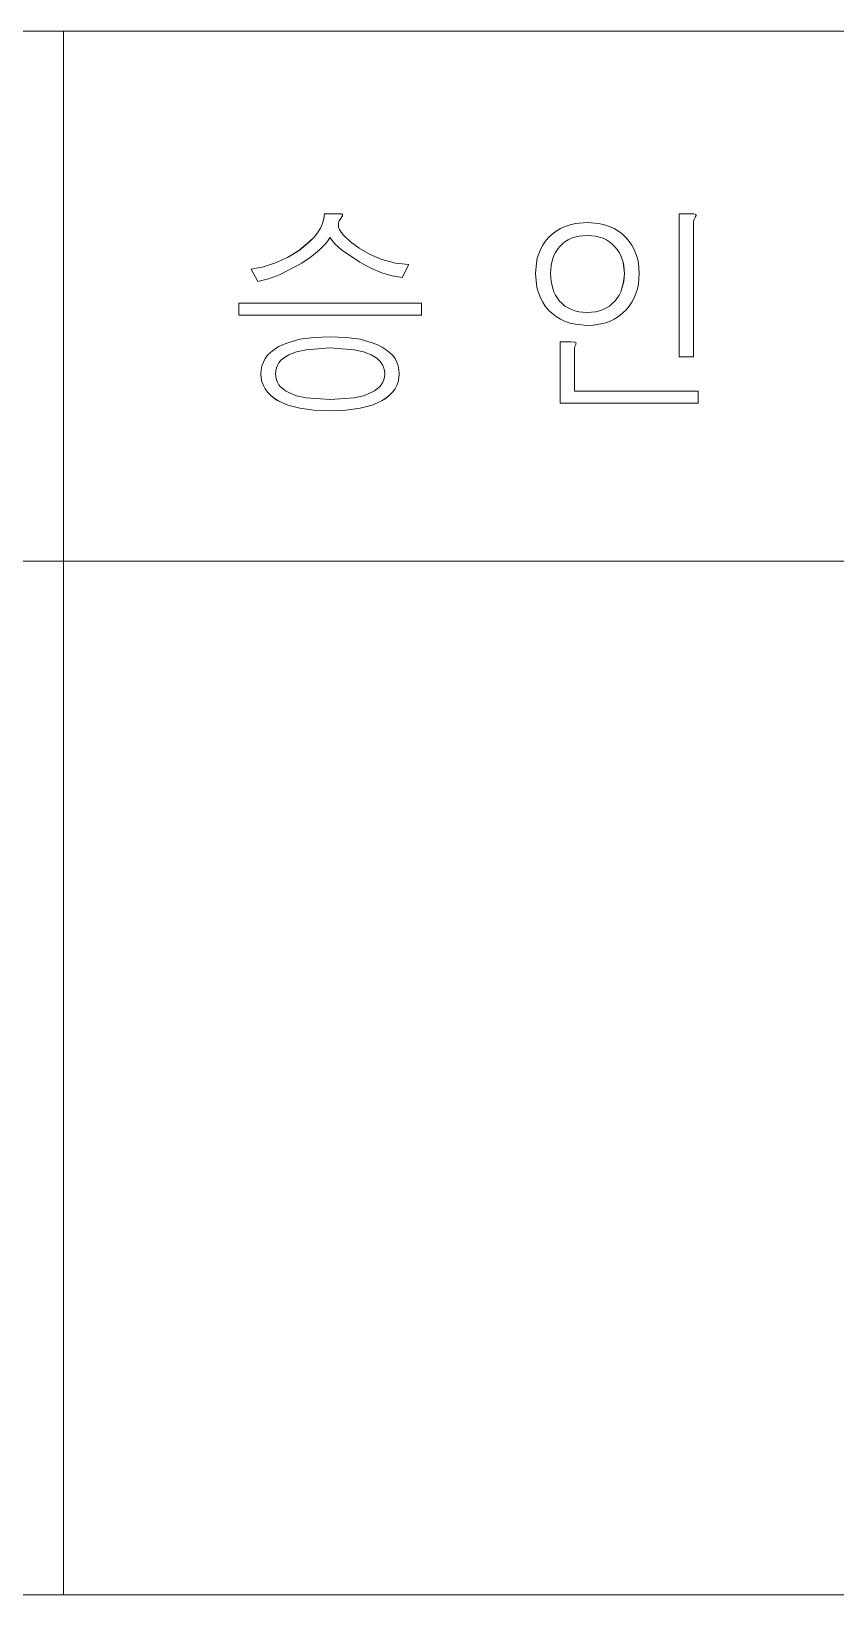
# Model space of a CAD drawing. Header units: inches. Extents: x -840 to -630, y 564 to 861.
# Drawn here: x -786.84 to -774.21, y 807.61 to 832.14 of the extents above; entities that cross this region are included whole.
import ezdxf

# ---------------------------------------------------------------- set-up
doc = ezdxf.new("R2010")
doc.units = ezdxf.units.IN
doc.header["$LTSCALE"] = 0.03937
doc.header["$MEASUREMENT"] = 0
doc.layers.add('______ 1', color=7, linetype='Continuous')

# ---------------------------------------------------------------- blocks, each defined once
blk = doc.blocks.new('BLOCK 2')
at = {"layer": '______ 1', "lineweight": 0}
for points in [[(62.887, -31.86), (62.934, -31.916), (62.974, -31.977), (63.01, -32.041), (63.039, -32.108), (63.062, -32.181), (63.077, -32.257), (63.091, -32.417), (63.077, -32.584), (63.062, -32.659), (63.039, -32.732), (63.01, -32.802), (62.974, -32.869), (62.934, -32.93), (62.887, -32.989), (62.829, -33.044), (62.765, -33.094), (62.695, -33.138), (62.622, -33.172), (62.543, -33.199), (62.458, -33.216), (62.368, -33.228), (62.275, -33.234), (62.092, -33.216), (62.007, -33.199), (61.928, -33.172), (61.852, -33.138), (61.785, -33.094), (61.721, -33.044), (61.662, -32.989), (61.616, -32.93), (61.575, -32.869), (61.54, -32.802), (61.514, -32.732), (61.49, -32.659), (61.476, -32.584), (61.464, -32.417), (61.476, -32.257), (61.49, -32.181), (61.514, -32.108), (61.54, -32.041), (61.575, -31.977), (61.616, -31.916), (61.662, -31.86), (61.724, -31.802), (61.785, -31.755), (61.855, -31.715), (61.928, -31.68), (62.007, -31.654), (62.092, -31.636), (62.275, -31.621), (62.458, -31.636), (62.543, -31.654), (62.622, -31.68), (62.695, -31.715), (62.765, -31.755), (62.829, -31.802), (62.887, -31.86)], [(61.84, -32), (61.806, -32.041), (61.776, -32.088), (61.752, -32.134), (61.732, -32.184), (61.718, -32.24), (61.706, -32.295), (61.698, -32.417), (61.706, -32.543), (61.732, -32.656), (61.752, -32.709), (61.776, -32.761), (61.806, -32.808), (61.84, -32.852), (61.881, -32.892), (61.925, -32.93), (61.975, -32.96), (62.027, -32.986), (62.082, -33.006), (62.144, -33.018), (62.207, -33.027), (62.275, -33.03), (62.342, -33.027), (62.406, -33.018), (62.468, -33.006), (62.523, -32.986), (62.575, -32.96), (62.625, -32.93), (62.668, -32.892), (62.709, -32.852), (62.744, -32.808), (62.773, -32.761), (62.8, -32.709), (62.82, -32.656), (62.846, -32.543), (62.858, -32.417), (62.846, -32.295), (62.837, -32.24), (62.82, -32.184), (62.8, -32.134), (62.773, -32.088), (62.744, -32.041), (62.709, -32), (62.668, -31.959), (62.625, -31.922), (62.575, -31.892), (62.523, -31.866), (62.464, -31.849), (62.406, -31.834), (62.342, -31.826), (62.275, -31.822), (62.207, -31.826), (62.144, -31.834), (62.082, -31.849), (62.027, -31.866), (61.975, -31.892), (61.925, -31.922), (61.881, -31.959), (61.84, -32)], [(59.671, -32.884), (59.671, -33.071), (56.802, -33.071), (56.802, -32.884), (59.671, -32.884)], [(59.056, -33.575), (59.117, -33.616), (59.172, -33.657), (59.219, -33.703), (59.257, -33.755), (59.286, -33.808), (59.307, -33.866), (59.319, -33.928), (59.324, -33.995), (59.319, -34.059), (59.307, -34.12), (59.286, -34.178), (59.257, -34.231), (59.219, -34.28), (59.172, -34.33), (59.117, -34.374), (59.056, -34.411), (58.98, -34.45), (58.899, -34.484), (58.709, -34.534), (58.49, -34.566), (58.237, -34.575), (57.984, -34.566), (57.762, -34.534), (57.572, -34.484), (57.49, -34.45), (57.414, -34.411), (57.353, -34.374), (57.301, -34.33), (57.254, -34.28), (57.216, -34.231), (57.19, -34.178), (57.167, -34.12), (57.155, -34.059), (57.152, -33.995), (57.155, -33.928), (57.167, -33.866), (57.19, -33.808), (57.216, -33.755), (57.254, -33.703), (57.301, -33.657), (57.353, -33.616), (57.414, -33.575), (57.49, -33.537), (57.572, -33.505), (57.762, -33.452), (57.984, -33.423), (58.237, -33.412), (58.49, -33.423), (58.709, -33.452), (58.899, -33.505), (58.98, -33.537), (59.056, -33.575)], [(57.59, -33.697), (57.539, -33.724), (57.499, -33.753), (57.461, -33.785), (57.432, -33.823), (57.409, -33.861), (57.394, -33.901), (57.385, -33.948), (57.379, -33.995), (57.385, -34.041), (57.394, -34.085), (57.409, -34.126), (57.432, -34.164), (57.461, -34.199), (57.499, -34.231), (57.539, -34.26), (57.59, -34.286), (57.709, -34.336), (57.86, -34.371), (58.237, -34.397), (58.613, -34.371), (58.761, -34.336), (58.884, -34.286), (58.933, -34.26), (58.974, -34.231), (59.012, -34.199), (59.041, -34.164), (59.065, -34.126), (59.079, -34.085), (59.09, -34.041), (59.094, -33.995), (59.09, -33.948), (59.079, -33.904), (59.065, -33.863), (59.041, -33.823), (59.012, -33.788), (58.974, -33.753), (58.933, -33.724), (58.884, -33.697), (58.761, -33.648), (58.613, -33.616), (58.237, -33.586), (57.86, -33.616), (57.709, -33.648), (57.59, -33.697)]]:
    blk.add_lwpolyline(points, dxfattribs=at)
for points, knots in [([(57, -32.353), (57, -32.353), (57.193, -32.315), (57.193, -32.315), (57.193, -32.315), (57.382, -32.254), (57.382, -32.254), (57.382, -32.254), (57.569, -32.169), (57.569, -32.169), (57.569, -32.169), (57.747, -32.056), (57.747, -32.056), (57.747, -32.056), (57.916, -31.919), (57.916, -31.919), (57.916, -31.919), (57.986, -31.849), (57.986, -31.849), (57.986, -31.849), (58.041, -31.779), (58.041, -31.779), (58.041, -31.779), (58.085, -31.706), (58.085, -31.706), (58.085, -31.706), (58.118, -31.633), (58.118, -31.633), (58.118, -31.633), (58.141, -31.557), (58.141, -31.557), (58.141, -31.557), (58.149, -31.481), (58.149, -31.481), (58.149, -31.481), (58.359, -31.481), (58.359, -31.481), (58.359, -31.481), (58.388, -31.481), (58.388, -31.481), (58.388, -31.481), (58.412, -31.484), (58.412, -31.484), (58.412, -31.484), (58.417, -31.487), (58.417, -31.487), (58.417, -31.487), (58.423, -31.49), (58.423, -31.49), (58.423, -31.49), (58.426, -31.49), (58.426, -31.49), (58.426, -31.49), (58.43, -31.493), (58.43, -31.493), (58.43, -31.493), (58.43, -31.493), (58.43, -31.493), (58.43, -31.493), (58.43, -31.493), (58.43, -31.493), (58.43, -31.493), (58.432, -31.496), (58.432, -31.496), (58.432, -31.496), (58.432, -31.496), (58.432, -31.496), (58.432, -31.496), (58.432, -31.496), (58.432, -31.496), (58.432, -31.496), (58.432, -31.499), (58.432, -31.499), (58.432, -31.499), (58.432, -31.502), (58.432, -31.502), (58.432, -31.502), (58.432, -31.505), (58.432, -31.505), (58.432, -31.505), (58.432, -31.508), (58.432, -31.508), (58.432, -31.508), (58.43, -31.517), (58.43, -31.517), (58.43, -31.517), (58.423, -31.528), (58.423, -31.528), (58.423, -31.528), (58.412, -31.545), (58.412, -31.545), (58.412, -31.545), (58.38, -31.595), (58.38, -31.595), (58.38, -31.595), (58.371, -31.627), (58.371, -31.627), (58.371, -31.627), (58.368, -31.645), (58.368, -31.645), (58.368, -31.645), (58.368, -31.66), (58.368, -31.66), (58.368, -31.66), (58.368, -31.665), (58.368, -31.665), (58.368, -31.665), (58.368, -31.674), (58.368, -31.674), (58.368, -31.674), (58.371, -31.691), (58.371, -31.691), (58.371, -31.691), (58.376, -31.709), (58.376, -31.709), (58.376, -31.709), (58.385, -31.727), (58.385, -31.727), (58.385, -31.727), (58.412, -31.77), (58.412, -31.77), (58.412, -31.77), (58.45, -31.819), (58.45, -31.819), (58.45, -31.819), (58.557, -31.922), (58.557, -31.922), (58.557, -31.922), (58.694, -32.024), (58.694, -32.024), (58.694, -32.024), (58.866, -32.12), (58.866, -32.12), (58.866, -32.12), (59.05, -32.199), (59.05, -32.199), (59.05, -32.199), (59.263, -32.257), (59.263, -32.257), (59.263, -32.257), (59.476, -32.28), (59.476, -32.28), (59.476, -32.28), (59.371, -32.484), (59.371, -32.484), (59.371, -32.484), (59.211, -32.455), (59.211, -32.455), (59.211, -32.455), (59.047, -32.406), (59.047, -32.406), (59.047, -32.406), (58.878, -32.335), (58.878, -32.335), (58.878, -32.335), (58.703, -32.242), (58.703, -32.242), (58.703, -32.242), (58.417, -32.05), (58.417, -32.05), (58.417, -32.05), (58.313, -31.954), (58.313, -31.954), (58.313, -31.954), (58.231, -31.855), (58.231, -31.855), (58.231, -31.855), (58.201, -31.904), (58.201, -31.904), (58.201, -31.904), (58.166, -31.951), (58.166, -31.951), (58.166, -31.951), (58.071, -32.05), (58.071, -32.05), (58.071, -32.05), (57.945, -32.152), (57.945, -32.152), (57.945, -32.152), (57.791, -32.257), (57.791, -32.257), (57.791, -32.257), (57.441, -32.441), (57.441, -32.441), (57.441, -32.441), (57.272, -32.505), (57.272, -32.505), (57.272, -32.505), (57.105, -32.545), (57.105, -32.545), (57.105, -32.545), (57, -32.353), (57, -32.353), (57, -32.353), (57, -32.353), (57, -32.353)], [0, 0, 0, 0, 1, 1, 1, 2, 2, 2, 3, 3, 3, 4, 4, 4, 5, 5, 5, 6, 6, 6, 7, 7, 7, 8, 8, 8, 9, 9, 9, 10, 10, 10, 11, 11, 11, 12, 12, 12, 13, 13, 13, 14, 14, 14, 15, 15, 15, 16, 16, 16, 17, 17, 17, 18, 18, 18, 19, 19, 19, 20, 20, 20, 21, 21, 21, 22, 22, 22, 23, 23, 23, 24, 24, 24, 25, 25, 25, 26, 26, 26, 27, 27, 27, 28, 28, 28, 29, 29, 29, 30, 30, 30, 31, 31, 31, 32, 32, 32, 33, 33, 33, 34, 34, 34, 35, 35, 35, 36, 36, 36, 37, 37, 37, 38, 38, 38, 39, 39, 39, 40, 40, 40, 41, 41, 41, 42, 42, 42, 43, 43, 43, 44, 44, 44, 45, 45, 45, 46, 46, 46, 47, 47, 47, 48, 48, 48, 49, 49, 49, 50, 50, 50, 51, 51, 51, 52, 52, 52, 53, 53, 53, 54, 54, 54, 55, 55, 55, 56, 56, 56, 57, 57, 57, 58, 58, 58, 59, 59, 59, 60, 60, 60, 61, 61, 61, 62, 62, 62, 63, 63, 63, 64, 64, 64, 65, 65, 65, 65]), ([(63.98, -31.496), (63.98, -31.496), (63.98, -31.496), (63.98, -31.496), (63.98, -31.496), (63.98, -31.496), (63.98, -31.496), (63.98, -31.496), (63.984, -31.496), (63.984, -31.496), (63.984, -31.496), (63.984, -31.499), (63.984, -31.499), (63.984, -31.499), (63.984, -31.499), (63.984, -31.499), (63.984, -31.499), (63.984, -31.499), (63.984, -31.499), (63.984, -31.499), (63.984, -31.502), (63.984, -31.502), (63.984, -31.502), (63.984, -31.502), (63.984, -31.502), (63.984, -31.502), (63.984, -31.505), (63.984, -31.505), (63.984, -31.505), (63.984, -31.511), (63.984, -31.511), (63.984, -31.511), (63.98, -31.513), (63.98, -31.513), (63.98, -31.513), (63.977, -31.522), (63.977, -31.522), (63.977, -31.522), (63.971, -31.537), (63.971, -31.537), (63.971, -31.537), (63.954, -31.566), (63.954, -31.566), (63.954, -31.566), (63.945, -31.607), (63.945, -31.607), (63.945, -31.607), (63.945, -33.726), (63.945, -33.726), (63.945, -33.726), (63.718, -33.726), (63.718, -33.726), (63.718, -33.726), (63.718, -31.481), (63.718, -31.481), (63.718, -31.481), (63.878, -31.481), (63.878, -31.481), (63.878, -31.481), (63.948, -31.484), (63.948, -31.484), (63.948, -31.484), (63.969, -31.49), (63.969, -31.49), (63.969, -31.49), (63.977, -31.493), (63.977, -31.493), (63.977, -31.493), (63.977, -31.493), (63.977, -31.493), (63.977, -31.493), (63.98, -31.496), (63.98, -31.496), (63.98, -31.496), (63.98, -31.496), (63.98, -31.496), (63.98, -31.496), (63.98, -31.496), (63.98, -31.496)], [0, 0, 0, 0, 1, 1, 1, 2, 2, 2, 3, 3, 3, 4, 4, 4, 5, 5, 5, 6, 6, 6, 7, 7, 7, 8, 8, 8, 9, 9, 9, 10, 10, 10, 11, 11, 11, 12, 12, 12, 13, 13, 13, 14, 14, 14, 15, 15, 15, 16, 16, 16, 17, 17, 17, 18, 18, 18, 19, 19, 19, 20, 20, 20, 21, 21, 21, 22, 22, 22, 23, 23, 23, 24, 24, 24, 25, 25, 25, 26, 26, 26, 26])]:
    blk.add_open_spline(points, degree=3, knots=knots, dxfattribs=at)
blk = doc.blocks.new('BLOCK 19')
at = {"layer": '______ 1', "color": 18, "lineweight": 9}
blk.add_lwpolyline([(196.386, -28.618), (16.646, -28.618)], dxfattribs=at)
blk = doc.blocks.new('BLOCK 18')
at = {"layer": '______ 1', "color": 18, "lineweight": 9}
blk.add_lwpolyline([(196.386, -53.15), (16.646, -53.15)], dxfattribs=at)
blk = doc.blocks.new('BLOCK 17')
at = {"layer": '______ 1', "color": 18, "lineweight": 9}
blk.add_lwpolyline([(196.386, -36.931), (16.646, -36.931)], dxfattribs=at)
blk = doc.blocks.new('BLOCK 145')
at = {"layer": '______ 1', "color": 18, "lineweight": 9}
blk.add_lwpolyline([(54.05, -53.15), (54.05, -28.618)], dxfattribs=at)
blk = doc.blocks.new('BLOCK 144')
at = {"layer": '______ 1', "color": 18, "lineweight": 9}
blk.add_open_spline([(62.1, -33.508), (62.1, -33.519), (62.094, -33.531), (62.094, -33.531), (62.088, -33.543), (62.079, -33.566), (62.079, -33.566), (62.079, -33.566), (62.074, -33.595), (62.074, -33.595), (62.074, -33.595), (62.074, -34.263), (62.074, -34.263), (62.074, -34.263), (64.015, -34.263), (64.015, -34.263), (64.015, -34.263), (64.015, -34.452), (64.015, -34.452), (64.015, -34.452), (61.849, -34.452), (61.849, -34.452), (61.849, -34.452), (61.849, -33.493), (61.849, -33.493), (61.849, -33.493), (62.015, -33.493), (62.015, -33.493), (62.015, -33.493), (62.07, -33.496), (62.07, -33.496), (62.079, -33.499), (62.088, -33.499), (62.088, -33.499)], degree=3, knots=[0, 0, 0, 0, 1, 1, 1, 2, 2, 2, 3, 3, 3, 4, 4, 4, 5, 5, 5, 6, 6, 6, 7, 7, 7, 8, 8, 8, 9, 9, 9, 10, 10, 10, 11, 11, 11, 11], dxfattribs=at)
blk = doc.blocks.new('BLOCK 143')
at = {"layer": '______ 1', "color": 18, "lineweight": 9}
blk.add_open_spline([(63.98, -31.496), (63.984, -31.511), (63.98, -31.513), (63.98, -31.513), (63.98, -31.522), (63.971, -31.537), (63.971, -31.537), (63.971, -31.537), (63.954, -31.566), (63.954, -31.566), (63.954, -31.566), (63.945, -31.607), (63.945, -31.607), (63.945, -31.607), (63.945, -33.726), (63.945, -33.726), (63.945, -33.726), (63.718, -33.726), (63.718, -33.726), (63.718, -33.726), (63.718, -31.481), (63.718, -31.481), (63.718, -31.481), (63.878, -31.481), (63.878, -31.481), (63.878, -31.481), (63.948, -31.484), (63.948, -31.484), (63.948, -31.484), (63.969, -31.49), (63.969, -31.49)], degree=3, knots=[0, 0, 0, 0, 1, 1, 1, 2, 2, 2, 3, 3, 3, 4, 4, 4, 5, 5, 5, 6, 6, 6, 7, 7, 7, 8, 8, 8, 9, 9, 9, 10, 10, 10, 10], dxfattribs=at)
blk = doc.blocks.new('BLOCK 142')
at = {"layer": '______ 1', "color": 18, "lineweight": 9}
blk.add_lwpolyline([(62.887, -31.86), (62.934, -31.916), (62.974, -31.977), (63.01, -32.041), (63.039, -32.108), (63.062, -32.181), (63.077, -32.257), (63.091, -32.417), (63.077, -32.584), (63.062, -32.659), (63.039, -32.732), (63.01, -32.802), (62.974, -32.869), (62.934, -32.93), (62.887, -32.989), (62.829, -33.044), (62.765, -33.094), (62.695, -33.138), (62.622, -33.172), (62.543, -33.199), (62.458, -33.216), (62.371, -33.228), (62.275, -33.234), (62.092, -33.216), (62.007, -33.199), (61.928, -33.172), (61.852, -33.138), (61.785, -33.094), (61.721, -33.044), (61.662, -32.989), (61.616, -32.93), (61.575, -32.869), (61.543, -32.802), (61.514, -32.732), (61.49, -32.659), (61.476, -32.584), (61.464, -32.417), (61.476, -32.257), (61.49, -32.181), (61.514, -32.108), (61.543, -32.041), (61.575, -31.977), (61.616, -31.916), (61.662, -31.86), (61.724, -31.802), (61.785, -31.755), (61.855, -31.715), (61.928, -31.68), (62.007, -31.654), (62.092, -31.636), (62.275, -31.621), (62.458, -31.636), (62.543, -31.654), (62.622, -31.68), (62.695, -31.715), (62.765, -31.755), (62.829, -31.802), (62.887, -31.86)], dxfattribs=at)
blk = doc.blocks.new('BLOCK 141')
at = {"layer": '______ 1', "color": 18, "lineweight": 9}
blk.add_lwpolyline([(61.84, -32), (61.806, -32.041), (61.776, -32.088), (61.752, -32.134), (61.732, -32.184), (61.718, -32.24), (61.706, -32.295), (61.698, -32.417), (61.706, -32.543), (61.732, -32.656), (61.752, -32.709), (61.776, -32.761), (61.806, -32.808), (61.84, -32.852), (61.881, -32.892), (61.925, -32.93), (61.975, -32.96), (62.027, -32.986), (62.082, -33.006), (62.144, -33.018), (62.207, -33.027), (62.275, -33.03), (62.342, -33.027), (62.406, -33.018), (62.468, -33.006), (62.523, -32.986), (62.575, -32.96), (62.625, -32.93), (62.668, -32.892), (62.709, -32.852), (62.744, -32.808), (62.773, -32.761), (62.8, -32.709), (62.82, -32.656), (62.849, -32.543), (62.858, -32.417), (62.849, -32.295), (62.837, -32.24), (62.82, -32.184), (62.8, -32.134), (62.773, -32.088), (62.744, -32.041), (62.709, -32), (62.668, -31.959), (62.625, -31.922), (62.575, -31.892), (62.523, -31.866), (62.464, -31.849), (62.406, -31.834), (62.342, -31.826), (62.275, -31.822), (62.207, -31.826), (62.144, -31.834), (62.082, -31.849), (62.027, -31.866), (61.975, -31.892), (61.925, -31.922), (61.881, -31.959), (61.84, -32)], dxfattribs=at)
blk = doc.blocks.new('BLOCK 140')
at = {"layer": '______ 1', "color": 18, "lineweight": 9}
blk.add_lwpolyline([(59.056, -33.575), (59.117, -33.616), (59.172, -33.657), (59.219, -33.703), (59.257, -33.755), (59.286, -33.808), (59.307, -33.866), (59.319, -33.928), (59.324, -33.995), (59.319, -34.059), (59.307, -34.12), (59.286, -34.178), (59.257, -34.231), (59.219, -34.28), (59.172, -34.33), (59.117, -34.371), (59.056, -34.411), (58.98, -34.45), (58.899, -34.484), (58.709, -34.534), (58.49, -34.566), (58.237, -34.575), (57.984, -34.566), (57.762, -34.534), (57.572, -34.484), (57.49, -34.45), (57.417, -34.411), (57.353, -34.371), (57.301, -34.33), (57.254, -34.28), (57.216, -34.231), (57.19, -34.178), (57.167, -34.12), (57.155, -34.059), (57.152, -33.995), (57.155, -33.928), (57.167, -33.866), (57.19, -33.808), (57.216, -33.755), (57.254, -33.703), (57.301, -33.657), (57.353, -33.616), (57.417, -33.575), (57.49, -33.537), (57.572, -33.505), (57.762, -33.452), (57.984, -33.423), (58.237, -33.412), (58.49, -33.423), (58.709, -33.452), (58.899, -33.505), (58.98, -33.537), (59.056, -33.575)], dxfattribs=at)
blk = doc.blocks.new('BLOCK 139')
at = {"layer": '______ 1', "color": 18, "lineweight": 9}
blk.add_lwpolyline([(57.59, -33.694), (57.539, -33.724), (57.499, -33.753), (57.461, -33.785), (57.432, -33.823), (57.412, -33.861), (57.394, -33.901), (57.385, -33.948), (57.382, -33.995), (57.385, -34.041), (57.394, -34.085), (57.412, -34.126), (57.432, -34.164), (57.461, -34.199), (57.499, -34.231), (57.539, -34.26), (57.59, -34.286), (57.711, -34.336), (57.86, -34.371), (58.237, -34.397), (58.613, -34.371), (58.761, -34.336), (58.884, -34.286), (58.933, -34.26), (58.974, -34.231), (59.012, -34.199), (59.041, -34.164), (59.065, -34.126), (59.079, -34.085), (59.09, -34.041), (59.094, -33.995), (59.09, -33.948), (59.079, -33.904), (59.065, -33.863), (59.041, -33.823), (59.012, -33.788), (58.974, -33.753), (58.933, -33.724), (58.884, -33.694), (58.761, -33.648), (58.613, -33.616), (58.237, -33.586), (57.86, -33.616), (57.711, -33.648), (57.59, -33.694)], dxfattribs=at)
blk = doc.blocks.new('BLOCK 138')
at = {"layer": '______ 1', "color": 18, "lineweight": 9}
blk.add_lwpolyline([(59.674, -32.884), (59.674, -33.071), (56.802, -33.071), (56.802, -32.884), (59.674, -32.884)], dxfattribs=at)
blk = doc.blocks.new('BLOCK 137')
at = {"layer": '______ 1', "color": 18, "lineweight": 9}
blk.add_open_spline([(57, -32.353), (57, -32.353), (57.193, -32.315), (57.193, -32.315), (57.193, -32.315), (57.382, -32.254), (57.382, -32.254), (57.382, -32.254), (57.569, -32.169), (57.569, -32.169), (57.569, -32.169), (57.75, -32.056), (57.75, -32.056), (57.75, -32.056), (57.919, -31.919), (57.919, -31.919), (57.919, -31.919), (57.986, -31.849), (57.986, -31.849), (57.986, -31.849), (58.041, -31.779), (58.041, -31.779), (58.041, -31.779), (58.085, -31.706), (58.085, -31.706), (58.085, -31.706), (58.118, -31.633), (58.118, -31.633), (58.118, -31.633), (58.141, -31.557), (58.141, -31.557), (58.141, -31.557), (58.149, -31.481), (58.149, -31.481), (58.149, -31.481), (58.359, -31.481), (58.359, -31.481), (58.359, -31.481), (58.388, -31.481), (58.388, -31.481), (58.388, -31.481), (58.412, -31.484), (58.412, -31.484), (58.423, -31.49), (58.426, -31.49), (58.426, -31.49), (58.432, -31.505), (58.432, -31.508), (58.432, -31.508), (58.43, -31.517), (58.423, -31.528), (58.423, -31.528), (58.423, -31.528), (58.412, -31.545), (58.412, -31.545), (58.412, -31.545), (58.38, -31.595), (58.38, -31.595), (58.38, -31.595), (58.371, -31.627), (58.371, -31.627), (58.371, -31.627), (58.368, -31.642), (58.368, -31.642), (58.368, -31.642), (58.368, -31.66), (58.368, -31.66), (58.368, -31.665), (58.368, -31.674), (58.368, -31.674), (58.368, -31.674), (58.371, -31.691), (58.371, -31.691), (58.371, -31.691), (58.376, -31.709), (58.376, -31.709), (58.376, -31.709), (58.385, -31.727), (58.385, -31.727), (58.385, -31.727), (58.412, -31.77), (58.412, -31.77), (58.412, -31.77), (58.45, -31.819), (58.45, -31.819), (58.45, -31.819), (58.557, -31.922), (58.557, -31.922), (58.557, -31.922), (58.694, -32.024), (58.694, -32.024), (58.694, -32.024), (58.866, -32.12), (58.866, -32.12), (58.866, -32.12), (59.05, -32.199), (59.05, -32.199), (59.05, -32.199), (59.263, -32.257), (59.263, -32.257), (59.263, -32.257), (59.476, -32.28), (59.476, -32.28), (59.476, -32.28), (59.371, -32.484), (59.371, -32.484), (59.371, -32.484), (59.211, -32.455), (59.211, -32.455), (59.211, -32.455), (59.047, -32.406), (59.047, -32.406), (59.047, -32.406), (58.878, -32.335), (58.878, -32.335), (58.878, -32.335), (58.703, -32.242), (58.703, -32.242), (58.703, -32.242), (58.417, -32.05), (58.417, -32.05), (58.417, -32.05), (58.313, -31.954), (58.313, -31.954), (58.313, -31.954), (58.231, -31.855), (58.231, -31.855), (58.231, -31.855), (58.201, -31.904), (58.201, -31.904), (58.201, -31.904), (58.166, -31.951), (58.166, -31.951), (58.166, -31.951), (58.071, -32.05), (58.071, -32.05), (58.071, -32.05), (57.945, -32.152), (57.945, -32.152), (57.945, -32.152), (57.791, -32.257), (57.791, -32.257), (57.791, -32.257), (57.441, -32.441), (57.441, -32.441), (57.441, -32.441), (57.272, -32.505), (57.272, -32.505), (57.272, -32.505), (57.105, -32.545), (57.105, -32.545), (57.105, -32.545), (57, -32.353), (57, -32.353)], degree=3, knots=[0, 0, 0, 0, 1, 1, 1, 2, 2, 2, 3, 3, 3, 4, 4, 4, 5, 5, 5, 6, 6, 6, 7, 7, 7, 8, 8, 8, 9, 9, 9, 10, 10, 10, 11, 11, 11, 12, 12, 12, 13, 13, 13, 14, 14, 14, 15, 15, 15, 16, 16, 16, 17, 17, 17, 18, 18, 18, 19, 19, 19, 20, 20, 20, 21, 21, 21, 22, 22, 22, 23, 23, 23, 24, 24, 24, 25, 25, 25, 26, 26, 26, 27, 27, 27, 28, 28, 28, 29, 29, 29, 30, 30, 30, 31, 31, 31, 32, 32, 32, 33, 33, 33, 34, 34, 34, 35, 35, 35, 36, 36, 36, 37, 37, 37, 38, 38, 38, 39, 39, 39, 40, 40, 40, 41, 41, 41, 42, 42, 42, 43, 43, 43, 44, 44, 44, 45, 45, 45, 46, 46, 46, 47, 47, 47, 48, 48, 48, 49, 49, 49, 50, 50, 50, 51, 51, 51, 51], dxfattribs=at)

msp = doc.modelspace()

# ---------------------------------------------------------------- block references
at = {"layer": '______ 1'}
for name in ['BLOCK 2', 'BLOCK 19', 'BLOCK 145', 'BLOCK 137', 'BLOCK 143', 'BLOCK 142', 'BLOCK 141', 'BLOCK 138', 'BLOCK 140', 'BLOCK 144', 'BLOCK 139', 'BLOCK 17', 'BLOCK 18']:
    msp.add_blockref(name, (-840.3856, 860.76034), dxfattribs=at)

doc.saveas('drawing.dxf')
